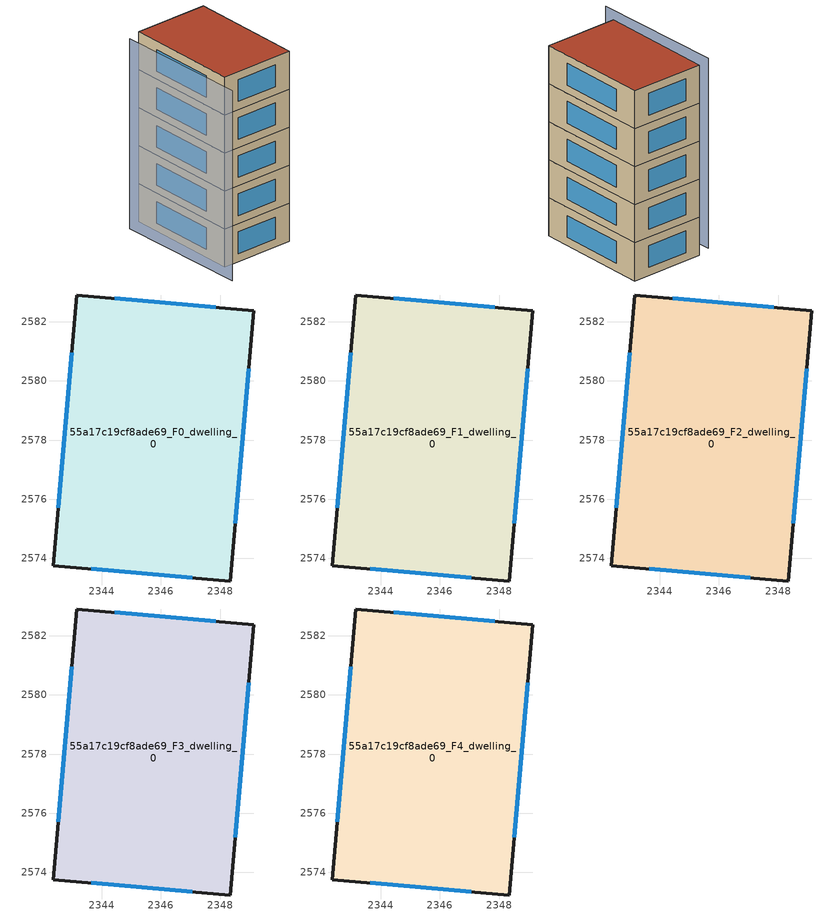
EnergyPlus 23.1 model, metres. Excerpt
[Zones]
55a17c19cf8ade69_F0_dwelling_0
 floor ground (EU_floor_Construction): 2349.14,2582.38 2348.34,2573.23 2342.35,2573.75 2343.15,2582.91 z0
 wall outside (EU_wall_Construction): 2349.14,2582.38 2343.15,2582.91 2342.35,2573.75 2348.34,2573.23 2349.14,2582.38 z0:3
 window (EU_Window_Construction): 2347.86,2582.5 2344.44,2582.8 / 2348.51,2575.19 2348.97,2580.42 / 2343.63,2573.64 2347.06,2573.34 / 2342.98,2580.95 2342.52,2575.71 z0.64:2.36
55a17c19cf8ade69_F1_dwelling_0
 floor to 55a17c19cf8ade69_F0_dwelling_0 (EU_floor_Construction): 2349.14,2582.38 2348.34,2573.23 2342.35,2573.75 2343.15,2582.91 z3
 wall outside (EU_wall_Construction): 2349.14,2582.38 2343.15,2582.91 2342.35,2573.75 2348.34,2573.23 2349.14,2582.38 z3:6
 window (EU_Window_Construction): 2347.86,2582.5 2344.44,2582.8 / 2348.51,2575.19 2348.97,2580.42 / 2343.63,2573.64 2347.06,2573.34 / 2342.98,2580.95 2342.52,2575.71 z3.64:5.36
55a17c19cf8ade69_F2_dwelling_0
 floor to 55a17c19cf8ade69_F1_dwelling_0 (EU_floor_Construction): 2349.14,2582.38 2348.34,2573.23 2342.35,2573.75 2343.15,2582.91 z6
 wall outside (EU_wall_Construction): 2349.14,2582.38 2343.15,2582.91 2342.35,2573.75 2348.34,2573.23 2349.14,2582.38 z6:9
 window (EU_Window_Construction): 2347.86,2582.5 2344.44,2582.8 / 2348.51,2575.19 2348.97,2580.42 / 2343.63,2573.64 2347.06,2573.34 / 2342.98,2580.95 2342.52,2575.71 z6.64:8.36
55a17c19cf8ade69_F3_dwelling_0
 floor to 55a17c19cf8ade69_F2_dwelling_0 (EU_floor_Construction): 2349.14,2582.38 2348.34,2573.23 2342.35,2573.75 2343.15,2582.91 z9
 wall outside (EU_wall_Construction): 2349.14,2582.38 2343.15,2582.91 2342.35,2573.75 2348.34,2573.23 2349.14,2582.38 z9:12
 window (EU_Window_Construction): 2347.86,2582.5 2344.44,2582.8 / 2348.51,2575.19 2348.97,2580.42 / 2343.63,2573.64 2347.06,2573.34 / 2342.98,2580.95 2342.52,2575.71 z9.64:11.36
55a17c19cf8ade69_F4_dwelling_0
 floor to 55a17c19cf8ade69_F3_dwelling_0 (EU_floor_Construction): 2349.14,2582.38 2348.34,2573.23 2342.35,2573.75 2343.15,2582.91 z12
 wall outside (EU_wall_Construction): 2349.14,2582.38 2343.15,2582.91 2342.35,2573.75 2348.34,2573.23 2349.14,2582.38 z12:15
 window (EU_Window_Construction): 2347.86,2582.5 2344.44,2582.8 / 2348.51,2575.19 2348.97,2580.42 / 2343.63,2573.64 2347.06,2573.34 / 2342.98,2580.95 2342.52,2575.71 z12.64:14.36
 roof outside (EU_roof_Construction): 2348.34,2573.23 2349.14,2582.38 2343.15,2582.91 2342.35,2573.75 z15
shading: 2341.97,2582.63 2341.2,2571.9 z0:15
[Building]
EU S2 Campaign: North Axis=0; Terrain=City; Solar Distribution=FullExterior
[Site:Location]
Yerevan-Zvartnots.Intl.AP: Latitude=40.15; Longitude=44.383; Time Zone=4; Elevation=854
[SizingPeriod:WeatherFileDays]
AnnualSizingPeriod: Begin Month=1; Begin Day of Month=1; End Month=12; End Day of Month=31; Day of Week for Start Day=Monday; Use Weather File Daylight Saving Period=No; Use Weather File Rain and Snow Indicators=No
[MATERIAL]
EU_InternalMass_Material: Roughness=MediumRough; Thickness=0.1; Conductivity=1; Density=1800; Specific Heat=900; Thermal Absorptance=0.9; Solar Absorptance=0.7; Visible Absorptance=0.7
[MATERIAL:NOMASS] Roughness=MediumRough; Thermal Absorptance=0.9; Solar Absorptance=0.7; Visible Absorptance=0.7
Name | Thermal Resistance
EU_wall_NoMass | 1.05043
EU_roof_NoMass | 1.45357
EU_floor_NoMass | 0.478065
[WINDOWMATERIAL:SIMPLEGLAZINGSYSTEM]
EU_Window_SimpleGlazing: UFactor=2.5566; Solar Heat Gain Coefficient=0.75; Visible Transmittance=0.75
[CONSTRUCTION]
EU_wall_Construction: EU_wall_NoMass
EU_roof_Construction: EU_roof_NoMass
EU_floor_Construction: EU_floor_NoMass
EU_Window_Construction: EU_Window_SimpleGlazing
EU_InternalMass_Construction: EU_InternalMass_Material
[ZONE] Type=1; Multiplier=1; Ceiling Height=autocalculate; Volume=165.85; Floor Area=autocalculate; Part of Total Floor Area=Yes
55a17c19cf8ade69_F0_dwelling_0; 55a17c19cf8ade69_F1_dwelling_0; 55a17c19cf8ade69_F2_dwelling_0; 55a17c19cf8ade69_F3_dwelling_0; 55a17c19cf8ade69_F4_dwelling_0
[INTERNALMASS] Construction=EU_InternalMass_Construction; Surface Area=55.2832
Name | Zone or ZoneList
55a17c19cf8ade69_F0_dwelling_0_EU_InternalMass | 55a17c19cf8ade69_F0_dwelling_0
55a17c19cf8ade69_F1_dwelling_0_EU_InternalMass | 55a17c19cf8ade69_F1_dwelling_0
55a17c19cf8ade69_F2_dwelling_0_EU_InternalMass | 55a17c19cf8ade69_F2_dwelling_0
55a17c19cf8ade69_F3_dwelling_0_EU_InternalMass | 55a17c19cf8ade69_F3_dwelling_0
55a17c19cf8ade69_F4_dwelling_0_EU_InternalMass | 55a17c19cf8ade69_F4_dwelling_0
[OTHEREQUIPMENT] Fuel Type=Electricity; Design Level Calculation Method=Watts/Area; Power per Zone Floor Area=1; Fraction Latent=0; Fraction Radiant=0; Fraction Lost=0; Carbon Dioxide Generation Rate=0; EndUse Subcategory=EU_Step8_InternalGains
Name | Zone or ZoneList or Space or SpaceList | Schedule
EU_Step8_InternalGain_55a17c19cf8ade69_F0_dwelling_0_f000 | 55a17c19cf8ade69_F0_dwelling_0 | EU_Step8_GainSchedule_55a17c19cf8ade69_F0_dwelling_0_f000
EU_Step8_InternalGain_55a17c19cf8ade69_F1_dwelling_0_f000 | 55a17c19cf8ade69_F1_dwelling_0 | EU_Step8_GainSchedule_55a17c19cf8ade69_F1_dwelling_0_f000
EU_Step8_InternalGain_55a17c19cf8ade69_F2_dwelling_0_f000 | 55a17c19cf8ade69_F2_dwelling_0 | EU_Step8_GainSchedule_55a17c19cf8ade69_F2_dwelling_0_f000
EU_Step8_InternalGain_55a17c19cf8ade69_F3_dwelling_0_f000 | 55a17c19cf8ade69_F3_dwelling_0 | EU_Step8_GainSchedule_55a17c19cf8ade69_F3_dwelling_0_f000
EU_Step8_InternalGain_55a17c19cf8ade69_F4_dwelling_0_f000 | 55a17c19cf8ade69_F4_dwelling_0 | EU_Step8_GainSchedule_55a17c19cf8ade69_F4_dwelling_0_f000
[ZONEVENTILATION:DESIGNFLOWRATE] Schedule=EU_AlwaysOn; Design Flow Rate Calculation Method=AirChanges/Hour; Air Changes per Hour=0.557805; Ventilation Type=Natural; Fan Pressure Rise=0; Fan Total Efficiency=1; Constant Term Coefficient=1; Temperature Term Coefficient=0; Velocity Term Coefficient=0; Velocity Squared Term Coefficient=0; Minimum Indoor Temperature=-100; Maximum Indoor Temperature=100; Delta Temperature=-100; Minimum Outdoor Temperature=-100; Maximum Outdoor Temperature=100; Maximum Wind Speed=40
Name | Zone or ZoneList or Space or SpaceList
EU_ConstantAir_55a17c19cf8ade69_F0_dwelling_0 | 55a17c19cf8ade69_F0_dwelling_0
EU_ConstantAir_55a17c19cf8ade69_F1_dwelling_0 | 55a17c19cf8ade69_F1_dwelling_0
EU_ConstantAir_55a17c19cf8ade69_F2_dwelling_0 | 55a17c19cf8ade69_F2_dwelling_0
EU_ConstantAir_55a17c19cf8ade69_F3_dwelling_0 | 55a17c19cf8ade69_F3_dwelling_0
EU_ConstantAir_55a17c19cf8ade69_F4_dwelling_0 | 55a17c19cf8ade69_F4_dwelling_0
[HVACTEMPLATE:THERMOSTAT] Constant Heating Setpoint=20; Constant Cooling Setpoint=50
EU_HeatOnly_55a17c19cf8ade69_F0_dwelling_0; EU_HeatOnly_55a17c19cf8ade69_F1_dwelling_0; EU_HeatOnly_55a17c19cf8ade69_F2_dwelling_0; EU_HeatOnly_55a17c19cf8ade69_F3_dwelling_0; EU_HeatOnly_55a17c19cf8ade69_F4_dwelling_0
[HVACTEMPLATE:ZONE:IDEALLOADSAIRSYSTEM] System Availability Schedule=EU_AlwaysOn; Maximum Heating Supply Air Temperature=50; Minimum Cooling Supply Air Temperature=13; Maximum Heating Supply Air Humidity Ratio=0.0156; Minimum Cooling Supply Air Humidity Ratio=0.0077; Heating Limit=NoLimit; Cooling Limit=NoLimit; Heating Availability Schedule=EU_AlwaysOn; Cooling Availability Schedule=EU_CoolingOff; Dehumidification Control Type=ConstantSensibleHeatRatio; Cooling Sensible Heat Ratio=0.7; Dehumidification Setpoint=60; Humidification Control Type=None; Humidification Setpoint=30; Outdoor Air Method=None; Outdoor Air Flow Rate per Person=0.00944; Outdoor Air Flow Rate per Zone Floor Area=0; Outdoor Air Flow Rate per Zone=0; Demand Controlled Ventilation Type=None; Outdoor Air Economizer Type=NoEconomizer; Heat Recovery Type=None; Sensible Heat Recovery Effectiveness=0.7; Latent Heat Recovery Effectiveness=0.65
Name | Template Thermostat
55a17c19cf8ade69_F0_dwelling_0 | EU_HeatOnly_55a17c19cf8ade69_F0_dwelling_0
55a17c19cf8ade69_F1_dwelling_0 | EU_HeatOnly_55a17c19cf8ade69_F1_dwelling_0
55a17c19cf8ade69_F2_dwelling_0 | EU_HeatOnly_55a17c19cf8ade69_F2_dwelling_0
55a17c19cf8ade69_F3_dwelling_0 | EU_HeatOnly_55a17c19cf8ade69_F3_dwelling_0
55a17c19cf8ade69_F4_dwelling_0 | EU_HeatOnly_55a17c19cf8ade69_F4_dwelling_0
[SIZING:ZONE] Zone Cooling Design Supply Air Temperature Input Method=SupplyAirTemperature; Zone Cooling Design Supply Air Temperature=13; Zone Heating Design Supply Air Temperature Input Method=SupplyAirTemperature; Zone Heating Design Supply Air Temperature=50; Zone Cooling Design Supply Air Humidity Ratio=0.008; Zone Heating Design Supply Air Humidity Ratio=0.008; Cooling Design Air Flow Method=DesignDay; Cooling Design Air Flow Rate=0; Cooling Minimum Air Flow per Zone Floor Area=0.000762; Cooling Minimum Air Flow=0; Cooling Minimum Air Flow Fraction=0.2; Heating Design Air Flow Method=DesignDay; Heating Design Air Flow Rate=0; Heating Maximum Air Flow per Zone Floor Area=0.002032; Heating Maximum Air Flow=0.141576; Heating Maximum Air Flow Fraction=0.3; Account for Dedicated Outdoor Air System=No; Dedicated Outdoor Air System Control Strategy=NeutralSupplyAir; Dedicated Outdoor Air Low Setpoint Temperature for Design=autosize; Dedicated Outdoor Air High Setpoint Temperature for Design=autosize; Zone Load Sizing Method=Sensible Load Only No Latent Load; Zone Latent Cooling Design Supply Air Humidity Ratio Input Method=HumidityRatioDifference; Zone Cooling Design Supply Air Humidity Ratio Difference=0.005; Zone Latent Heating Design Supply Air Humidity Ratio Input Method=HumidityRatioDifference; Zone Humidification Design Supply Air Humidity Ratio Difference=0.005
55a17c19cf8ade69_F0_dwelling_0; 55a17c19cf8ade69_F1_dwelling_0; 55a17c19cf8ade69_F2_dwelling_0; 55a17c19cf8ade69_F3_dwelling_0; 55a17c19cf8ade69_F4_dwelling_0
[SCHEDULE:CONSTANT]
Name | Hourly Value
EU_AlwaysOn | 1
EU_CoolingOff | 0
[SCHEDULE:FILE] Column Number=1; Rows to Skip at Top=0; Number of Hours of Data=8760; Column Separator=Comma; Interpolate to Timestep=No; Minutes per Item=60; Adjust Schedule for Daylight Savings=Yes
Name | File
EU_Step8_GainSchedule_55a17c19cf8ade69_F0_dwelling_0_f000 | ../../schedules/55a17c19cf8ade69/55a17c19cf8ade69_F0_dwelling_0_f000_gain.csv
EU_Step8_GainSchedule_55a17c19cf8ade69_F1_dwelling_0_f000 | ../../schedules/55a17c19cf8ade69/55a17c19cf8ade69_F1_dwelling_0_f000_gain.csv
EU_Step8_GainSchedule_55a17c19cf8ade69_F2_dwelling_0_f000 | ../../schedules/55a17c19cf8ade69/55a17c19cf8ade69_F2_dwelling_0_f000_gain.csv
EU_Step8_GainSchedule_55a17c19cf8ade69_F3_dwelling_0_f000 | ../../schedules/55a17c19cf8ade69/55a17c19cf8ade69_F3_dwelling_0_f000_gain.csv
EU_Step8_GainSchedule_55a17c19cf8ade69_F4_dwelling_0_f000 | ../../schedules/55a17c19cf8ade69/55a17c19cf8ade69_F4_dwelling_0_f000_gain.csv
